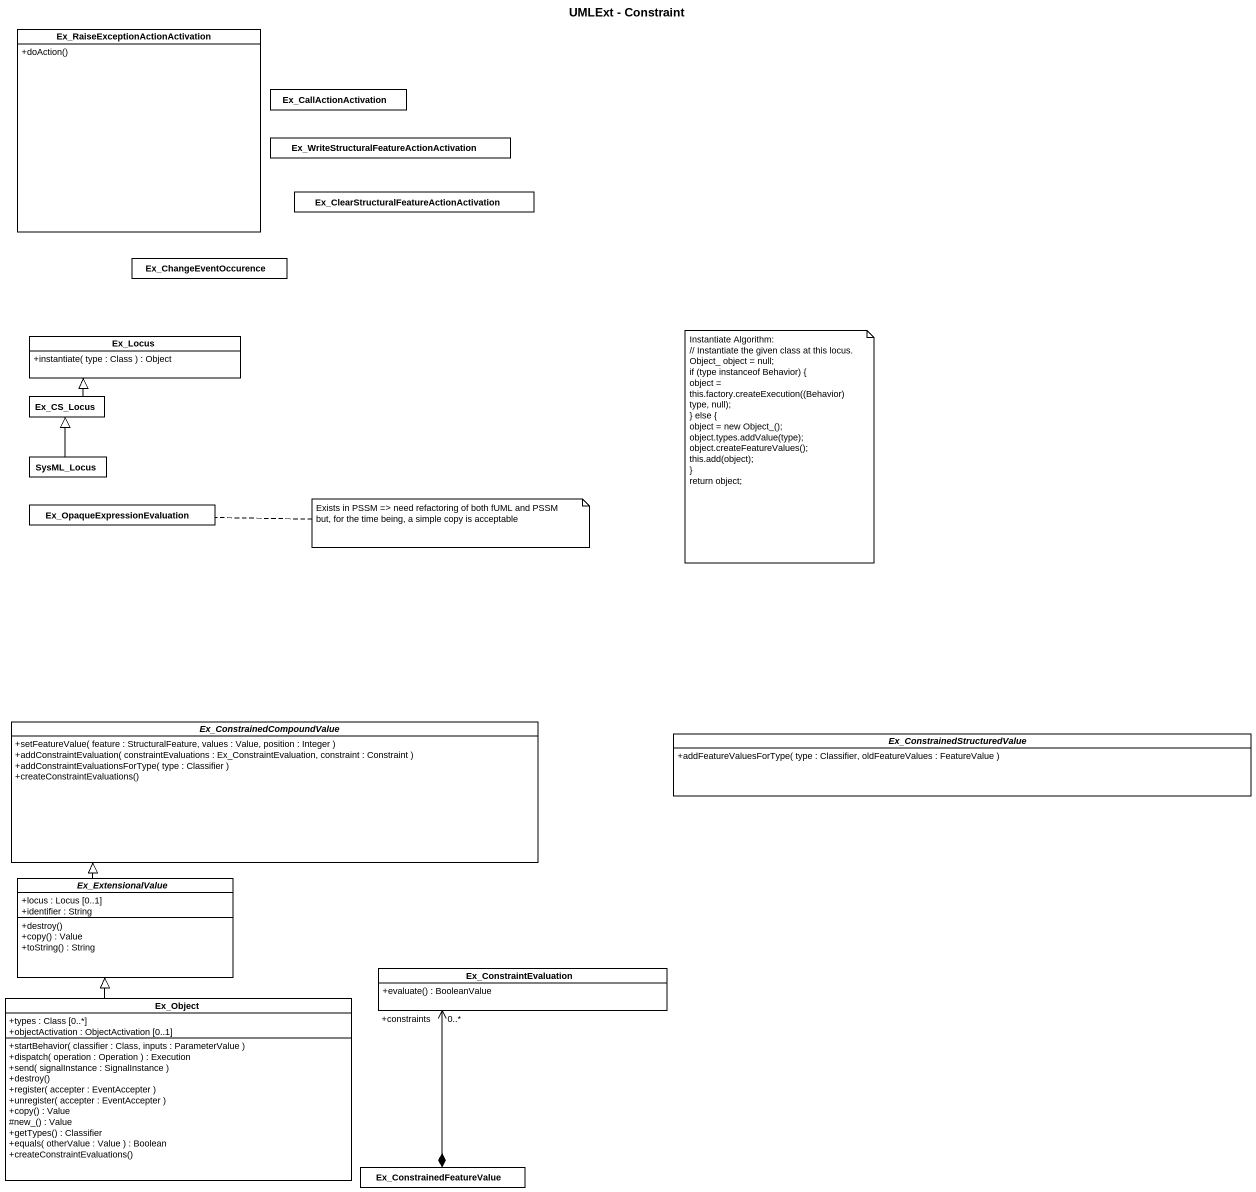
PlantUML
@startuml
title UMLExt - Constraint
hide circle
hide empty members
skinparam classAttributeIconSize 0
class "Ex_RaiseExceptionActionActivation" as Ex_RaiseExceptionActionActiv {
  +doAction()
}
class Ex_CallActionActivation
class "Ex_WriteStructuralFeatureActionActivation" as Ex_WriteStructuralFeatureAct
class "Ex_ClearStructuralFeatureActionActivation" as Ex_ClearStructuralFeatureAct
class Ex_ChangeEventOccurence
class Ex_Locus {
  +instantiate( type : Class ) : Object
}
class Ex_CS_Locus
class SysML_Locus
class "Ex_OpaqueExpressionEvaluation" as Ex_OpaqueExpressionEvaluatio
abstract class Ex_ConstrainedCompoundValue {
  +setFeatureValue( feature : StructuralFeature, values : Value, position : Integer )
  +addConstraintEvaluation( constraintEvaluations : Ex_ConstraintEvaluation, constraint : Constraint )
  +addConstraintEvaluationsForType( type : Classifier )
  +createConstraintEvaluations()
}
abstract class "Ex_ConstrainedStructuredValue" as Ex_ConstrainedStructuredValu {
  +addFeatureValuesForType( type : Classifier, oldFeatureValues : FeatureValue )
}
abstract class Ex_ExtensionalValue {
  +locus : Locus [0..1]
  +identifier : String
  +destroy()
  +copy() : Value
  +toString() : String
}
class Ex_Object {
  +types : Class [0..*]
  +objectActivation : ObjectActivation [0..1]
  +startBehavior( classifier : Class, inputs : ParameterValue )
  +dispatch( operation : Operation ) : Execution
  +send( signalInstance : SignalInstance )
  +destroy()
  +register( accepter : EventAccepter )
  +unregister( accepter : EventAccepter )
  +copy() : Value
  #new_() : Value
  +getTypes() : Classifier
  +equals( otherValue : Value ) : Boolean
  +createConstraintEvaluations()
}
class Ex_ConstraintEvaluation {
  +evaluate() : BooleanValue
}
class Ex_ConstrainedFeatureValue
Ex_CS_Locus -up-|> Ex_Locus
SysML_Locus -up-|> Ex_CS_Locus
Ex_ExtensionalValue -up-|> Ex_ConstrainedCompoundValue
Ex_Object -up-|> Ex_ExtensionalValue
Ex_ConstrainedFeatureValue *-up-> "0..*\n+constraints" Ex_ConstraintEvaluation
note as N1
  Instantiate Algorithm:
  // Instantiate the given class at this locus.
  Object_ object = null;
  if (type instanceof Behavior) {
  object = this.factory.createExecution((Behavior) type, null);
  ~} else {
  object = new Object_();
  object.types.addValue(type);
  object.createFeatureValues();
  this.add(object);
  ~}
  return object;
end note
note right of Ex_OpaqueExpressionEvaluatio : Exists in PSSM => need refactoring of both fUML and PSSM but, for the time being, a simple copy is acceptable
@enduml
